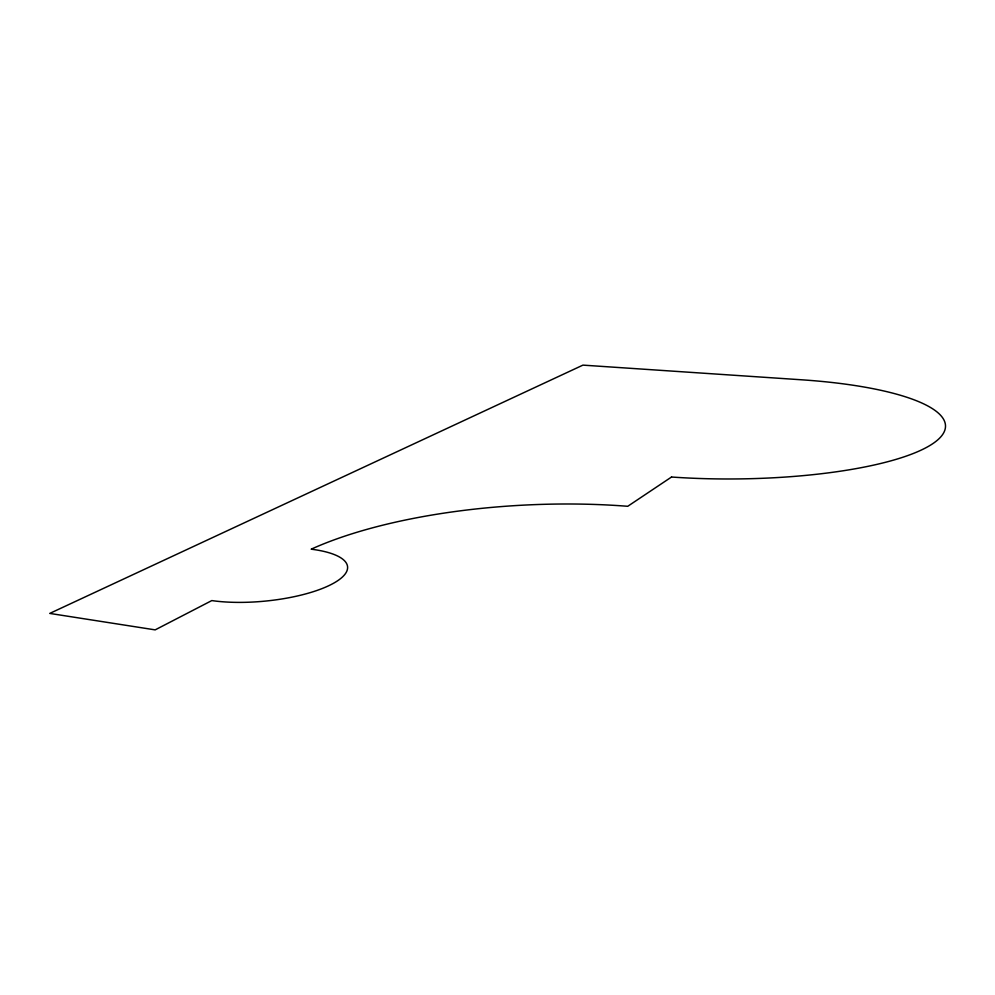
<?xml version="1.0" encoding="UTF-8"?>
<svg xmlns="http://www.w3.org/2000/svg" width="995" height="995" viewBox="0 0 995 995"><rect width="100%" height="100%" fill="white"/><g stroke="black" fill="none" stroke-linecap="round" stroke-linejoin="round"><path stroke-width="1.49" d="M671.538 477.015L627.733 506.293A284.259 95.06 -2.8 0 0 311.186 549.178A85.122 26.144 -5.6 0 1 331.534 584.326A85.122 26.144 -5.6 0 1 211.811 600.582L155.17 629.872L49.75 613.417L582.921 365.128L801.933 379.816A207.37 50.409 -0.7 0 1 935.001 442.091A207.37 50.409 -0.7 0 1 671.538 477.015"/></g></svg>
